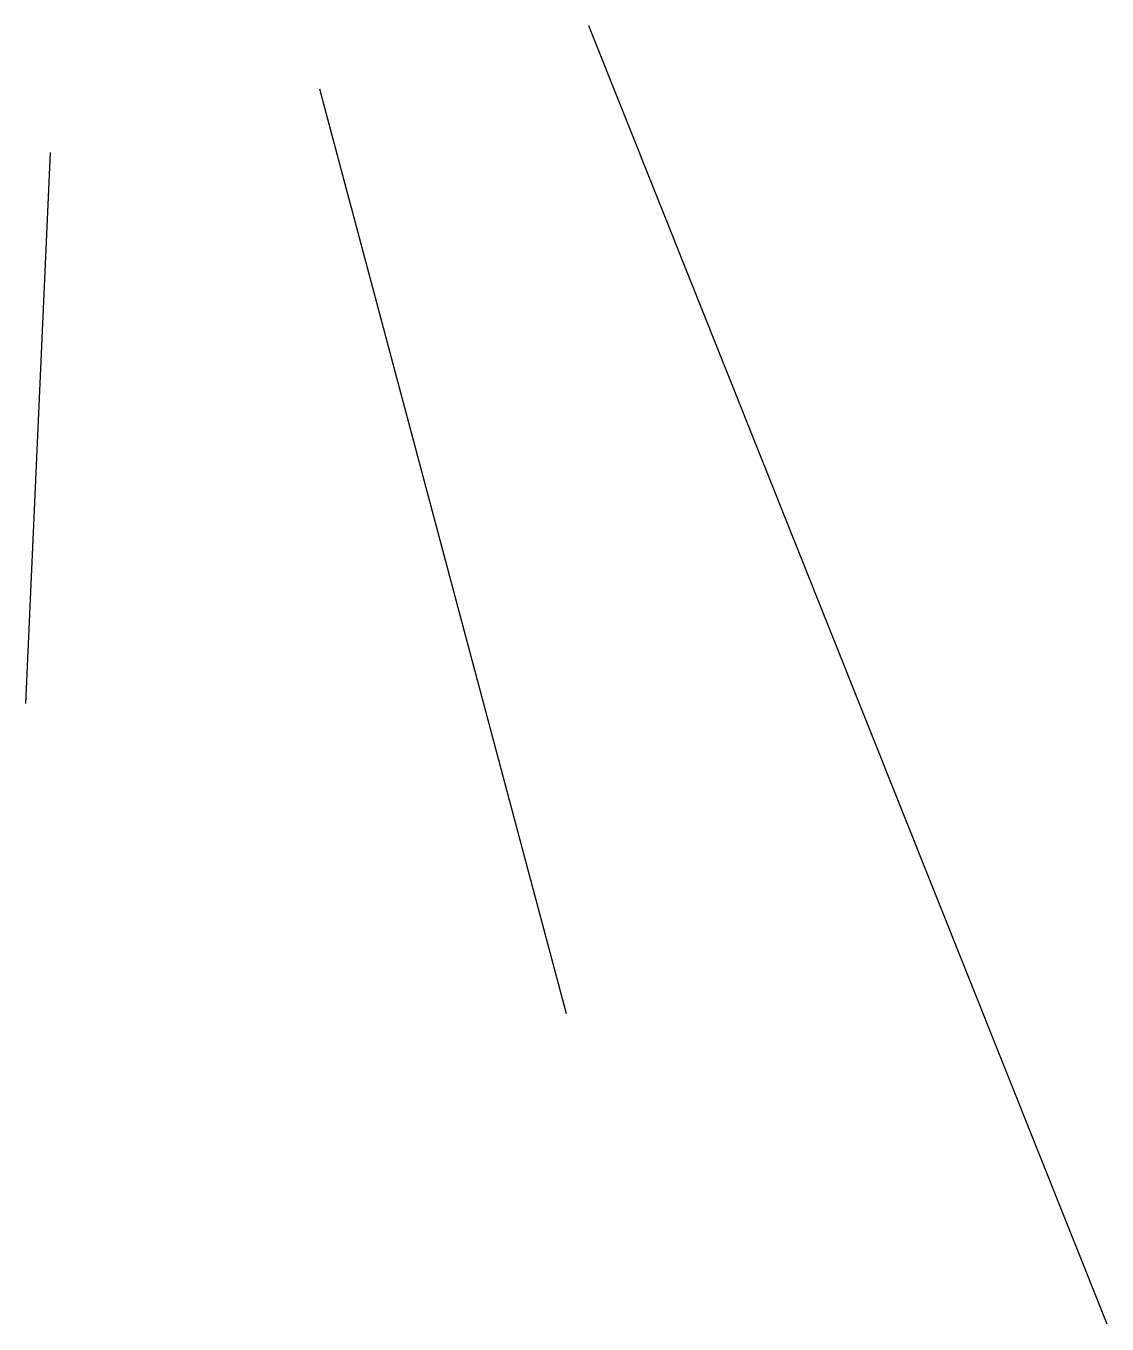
# Model space of a CAD drawing. Units: millimetres at full size, sheet at 1:100. Extents: x -11939 to 4286, y -13837 to 5633.
import ezdxf

# ---------------------------------------------------------------- set-up
doc = ezdxf.new("R2010")
doc.units = ezdxf.units.MM
doc.header["$LTSCALE"] = 100
doc.layers.add('0-0', color=7, linetype='Continuous')

msp = doc.modelspace()

# ---------------------------------------------------------------- linework, layer by layer
at = {"layer": '0-0'}
for p, q in [((4285.7, -13836.7), (-3489.8, 5632.7)), ((-3826.5, -9183.7), (-7530.6, 4683.7)), ((-11938.8, -4530.6), (-11571.4, 3734.7))]:
    msp.add_line(p, q, dxfattribs=at)

doc.saveas('drawing.dxf')
